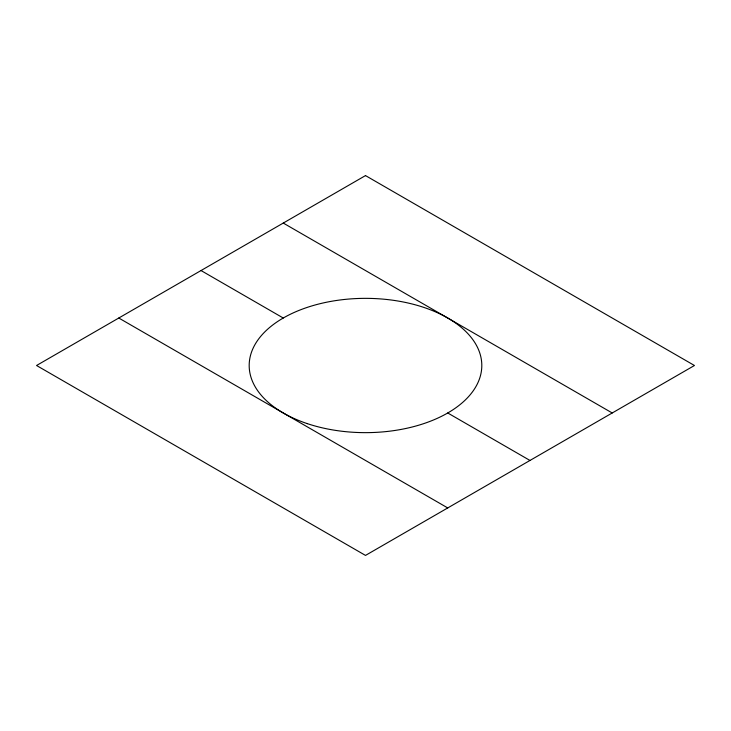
<?xml version="1.0" encoding="UTF-8"?>
<svg xmlns="http://www.w3.org/2000/svg" width="731" height="731" viewBox="0 0 731 731"><rect width="100%" height="100%" fill="white"/><g stroke="black" fill="none" stroke-linecap="round" stroke-linejoin="round"><path stroke-width="1.1" d="M283.262 223.065L612.212 412.978M201.025 270.543L283.262 318.022M447.737 412.978L529.975 460.457M118.787 318.022L447.737 507.935M365.5 175.586L36.55 365.5L365.5 555.414L694.45 365.5L365.5 175.586M307.349 423.651A116.302 67.142 0 0 0 481.802 365.5A116.302 67.142 0 0 0 307.349 307.349A116.302 67.142 0 0 0 307.349 423.651"/></g></svg>
